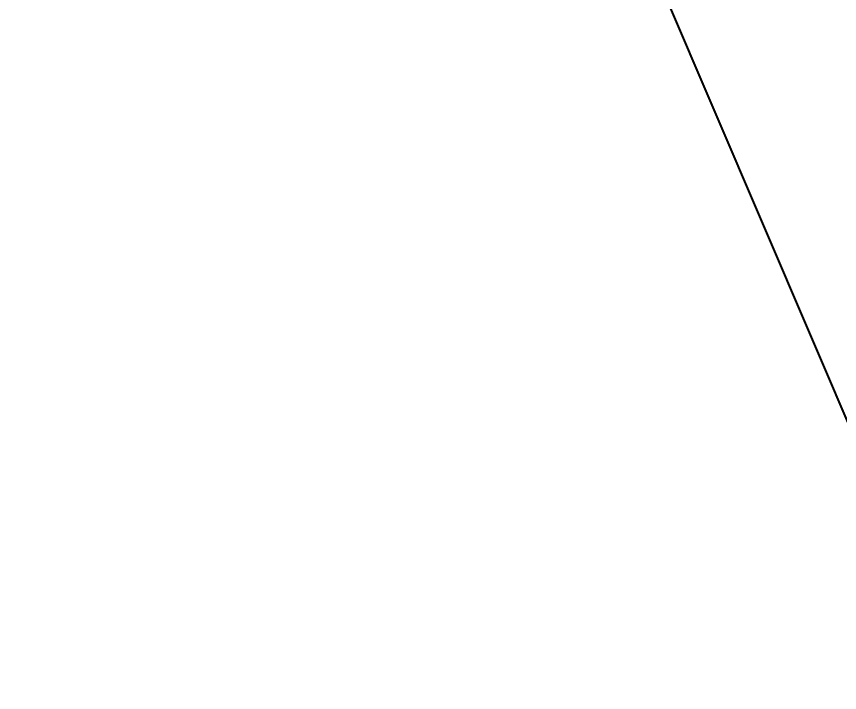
# Model space of a CAD drawing. Header units: metres. Extents: x -2 to 612, y -64 to 156.
# Drawn here: x 388.326 to 393.159, y 16.942 to 20.914 of the extents above; entities that cross this region are included whole.
import ezdxf
from ezdxf import colors
from ezdxf.entities.mleader import LeaderData, LeaderLine
from ezdxf.math import Vec2, Vec3

# ---------------------------------------------------------------- set-up
doc = ezdxf.new("R2010")
doc.units = ezdxf.units.M
doc.header["$LTSCALE"] = 5
doc.header["$MEASUREMENT"] = 0
doc.layers.get('0').update_dxf_attribs({"color": 30})
doc.layers.add('A-ANNO-SYMB', color=3, linetype='Continuous', lineweight=18)
doc.styles.get("Standard").update_dxf_attribs({"font": 'arial.ttf'})

# ---------------------------------------------------------------- blocks, each defined once
blk = doc.blocks.new('_Open90')
at = {"color": 0, "linetype": 'ByBlock', "lineweight": -2}
for p, q in [((-0.5, 0.5), (0, 0)), ((0, 0), (-1, 0)), ((0, 0), (-0.5, -0.5))]:
    blk.add_line(p, q, dxfattribs=at)

msp = doc.modelspace()

# ---------------------------------------------------------------- leaders
at = {"layer": 'A-ANNO-SYMB'}
ml = msp.add_multileader_mtext('Standard', dxfattribs=at)
ml.set_content('', color=256)
ml.set_leader_properties()
ml.set_arrow_properties(name='OPEN90')
ml.build(insert=Vec2(0, 0))
ml.multileader.update_dxf_attribs({"text_right_attachment_type": 6, "dogleg_length": 0.36, "arrow_head_size": 20})
ctx = ml.context
ctx.base_point, ctx.arrow_head_size, ctx.plane_origin = Vec3(389.11249, 29.7735), 20, Vec3(388.32565, 29.94462)
ctx.right_attachment = 6
notes = []
notes.append((ctx, [(0, (1, 1, 0), (388.75249, 29.7735), (1, 0), 0.36, [(0, [(388.32565, 29.94462)], 0, [])])]))
ctx.mtext.insert, ctx.mtext.flow_direction = Vec3(391.11249, 31.7735), 5
for ctx, leaders in notes:
    for number, flags, end, landing, length, lines in leaders:
        leader = LeaderData()
        leader.index, (leader.has_last_leader_line, leader.has_dogleg_vector, leader.attachment_direction) = number, flags
        leader.last_leader_point, leader.dogleg_vector, leader.dogleg_length = Vec3(end), Vec3(landing), length
        for number, points, colour, breaks in lines:
            line = LeaderLine()
            line.index, line.vertices, line.color, line.breaks = number, Vec3.list(points), colors.encode_raw_color(colour), breaks
            leader.lines.append(line)
        ctx.leaders.append(leader)

doc.saveas('drawing.dxf')
